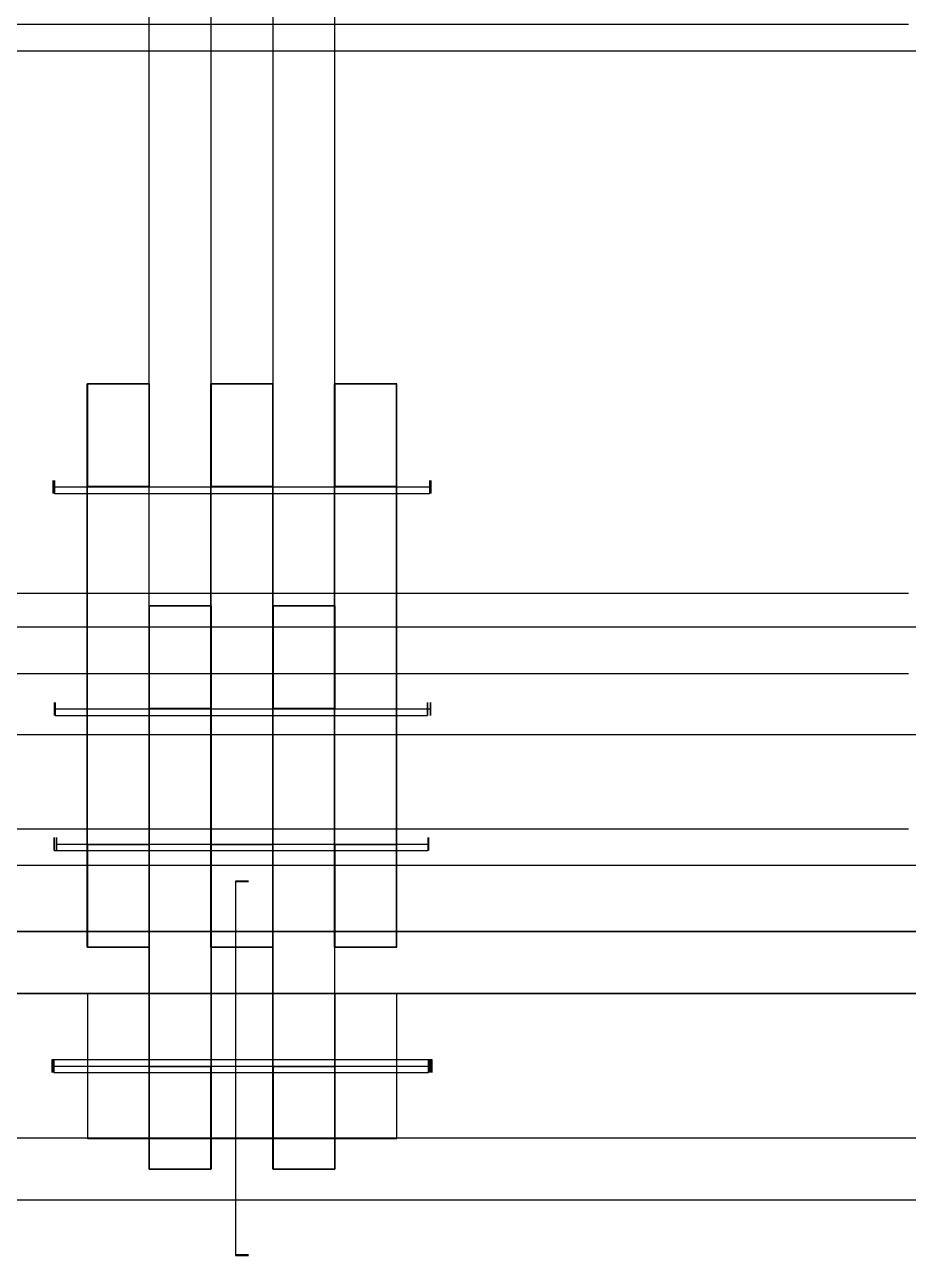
# Model space of a CAD drawing. Header units: millimetres. Extents: x -295 to 1561, y -7 to 1236.
# Drawn here: x -74.1 to -19.8, y -7.2 to 68.4 of the extents above; entities that cross this region are included whole.
import ezdxf

# ---------------------------------------------------------------- set-up
doc = ezdxf.new("R2010")
doc.units = ezdxf.units.MM
doc.header["$MEASUREMENT"] = 0
for name, color, linetype, true_color in [('00_主架構', 7, 'Continuous', 0x000000), ('00_主架構$01_小斜撐', 7, 'Continuous', 0x3f0000), ('00_主架構$02_大斜撐', 7, 'Continuous', 0x7f0000), ('00_主架構$03_橫撐', 7, 'Continuous', 0x3f0000), ('21_螺絲', 5, 'Continuous', 0x0000ff), ('竹編', 7, 'Continuous', 0x000000), ('草地', 7, 'Continuous', 0x000000)]:
    doc.layers.add(name, color=color, linetype=linetype, true_color=true_color)

msp = doc.modelspace()

# ---------------------------------------------------------------- linework, layer by layer
at = {"layer": '00_主架構'}
for points in [[(-66.45, 0, 300), (-66.45, 200, 300), (-66.45, 400, 300)], [(-66.45, 0, 291.1), (-66.45, 200, 291.1), (-66.45, 400, 291.1)], [(-66.45, 0, 8.9), (-66.45, 200, 8.9), (-66.45, 400, 8.9)], [(-66.45, 0), (-66.45, 200), (-66.45, 400)], [(-62.65, 0, 300), (-62.65, 200, 300), (-62.65, 400, 300)], [(-62.65, 0, 291.1), (-62.65, 200, 291.1), (-62.65, 400, 291.1)], [(-62.65, 0, 8.9), (-62.65, 200, 8.9), (-62.65, 400, 8.9)], [(-62.65, 0), (-62.65, 200), (-62.65, 400)], [(-58.85, 0, 300), (-58.85, 200, 300), (-58.85, 400, 300)], [(-58.85, 0, 291.1), (-58.85, 200, 291.1), (-58.85, 400, 291.1)], [(-58.85, 0, 8.9), (-58.85, 200, 8.9), (-58.85, 400, 8.9)], [(-58.85, 0), (-58.85, 200), (-58.85, 400)], [(-55.05, 0, 300), (-55.05, 200, 300), (-55.05, 400, 300)], [(-55.05, 0, 291.1), (-55.05, 200, 291.1), (-55.05, 400, 291.1)], [(-55.05, 0, 8.9), (-55.05, 200, 8.9), (-55.05, 400, 8.9)], [(-55.05, 0), (-55.05, 200), (-55.05, 400)], [(-66.45, 8.9), (-68.35, 8.9), (-70.25, 8.9)], [(-70.25, 8.9), (-70.25, 8.9, 150), (-70.25, 8.9, 300)], [(-66.45, 8.9, 300), (-68.35, 8.9, 300), (-70.25, 8.9, 300)], [(-70.25, 8.9), (-70.25, 4.45), (-70.25, 0)], [(-70.25, 8.9, 300), (-70.25, 4.45, 300), (-70.25, 0, 300)], [(-66.45, 0), (-66.45, 4.45), (-66.45, 8.9)], [(-66.45, 8.9), (-66.45, 8.9, 150), (-66.45, 8.9, 300)], [(-66.45, 0, 300), (-66.45, 4.45, 300), (-66.45, 8.9, 300)], [(-58.85, 8.9), (-60.75, 8.9), (-62.65, 8.9)], [(-62.65, 8.9), (-62.65, 8.9, 150), (-62.65, 8.9, 300)], [(-58.85, 8.9, 300), (-60.75, 8.9, 300), (-62.65, 8.9, 300)], [(-62.65, 8.9), (-62.65, 4.45), (-62.65, 0)], [(-62.65, 8.9, 300), (-62.65, 4.45, 300), (-62.65, 0, 300)], [(-58.85, 0), (-58.85, 4.45), (-58.85, 8.9)], [(-58.85, 8.9), (-58.85, 8.9, 150), (-58.85, 8.9, 300)], [(-58.85, 0, 300), (-58.85, 4.45, 300), (-58.85, 8.9, 300)], [(-51.25, 8.9), (-53.15, 8.9), (-55.05, 8.9)], [(-55.05, 8.9), (-55.05, 8.9, 150), (-55.05, 8.9, 300)], [(-51.25, 8.9, 300), (-53.15, 8.9, 300), (-55.05, 8.9, 300)], [(-55.05, 8.9), (-55.05, 4.45), (-55.05, 0)], [(-55.05, 8.9, 300), (-55.05, 4.45, 300), (-55.05, 0, 300)], [(-51.25, 0), (-51.25, 4.45), (-51.25, 8.9)], [(-51.25, 8.9), (-51.25, 8.9, 150), (-51.25, 8.9, 300)], [(-51.25, 0, 300), (-51.25, 4.45, 300), (-51.25, 8.9, 300)], [(-70.25, 0), (-68.35, 0), (-66.45, 0)], [(-70.25, 0, 300), (-68.35, 0, 300), (-66.45, 0, 300)], [(-70.25, 0), (-70.25, 0, 150), (-70.25, 0, 300)], [(-66.45, 0), (-66.45, 0, 150), (-66.45, 0, 300)], [(-66.45, 0, 300), (-64.55, 0, 300), (-62.65, 0, 300)], [(-62.65, 0, 291.1), (-64.55, 0, 291.1), (-66.45, 0, 291.1)], [(-66.45, 0, 291.1), (-66.45, 0, 295.55), (-66.45, 0, 300)], [(-62.65, 0), (-64.55, 0), (-66.45, 0)], [(-66.45, 0), (-66.45, 0, 4.45), (-66.45, 0, 8.9)], [(-62.65, 0, 300), (-62.65, 0, 295.55), (-62.65, 0, 291.1)], [(-62.65, 0), (-60.75, 0), (-58.85, 0)], [(-62.65, 0, 300), (-60.75, 0, 300), (-58.85, 0, 300)], [(-62.65, 0), (-62.65, 0, 150), (-62.65, 0, 300)], [(-62.65, 0, 8.9), (-62.65, 0, 4.45), (-62.65, 0)], [(-58.85, 0, 300), (-56.95, 0, 300), (-55.05, 0, 300)], [(-55.05, 0, 291.1), (-56.95, 0, 291.1), (-58.85, 0, 291.1)], [(-58.85, 0, 291.1), (-58.85, 0, 295.55), (-58.85, 0, 300)], [(-58.85, 0), (-58.85, 0, 150), (-58.85, 0, 300)], [(-55.05, 0), (-56.95, 0), (-58.85, 0)], [(-58.85, 0), (-58.85, 0, 4.45), (-58.85, 0, 8.9)], [(-55.05, 0, 300), (-55.05, 0, 295.55), (-55.05, 0, 291.1)], [(-55.05, 0), (-53.15, 0), (-51.25, 0)], [(-55.05, 0, 300), (-53.15, 0, 300), (-51.25, 0, 300)], [(-55.05, 0), (-55.05, 0, 150), (-55.05, 0, 300)], [(-55.05, 0, 8.9), (-55.05, 0, 4.45), (-55.05, 0)], [(-51.25, 0), (-51.25, 0, 150), (-51.25, 0, 300)], [(-66.45, 0, 8.9), (-64.55, 0, 8.9), (-62.65, 0, 8.9)], [(-58.85, 0, 8.9), (-56.95, 0, 8.9), (-55.05, 0, 8.9)]]:
    msp.add_open_spline(points, degree=2, dxfattribs=at)
at = {"layer": '00_主架構$01_小斜撐'}
for points in [[(-70.262, 46.329, 4.415), (-68.362, 46.329, 4.415), (-66.462, 46.329, 4.415)], [(-70.262, 18.044, 32.699), (-70.262, 32.186, 18.557), (-70.262, 46.329, 4.415)], [(-70.262, 40.035, -1.879), (-70.262, 43.182, 1.268), (-70.262, 46.329, 4.415)], [(-70.25, 18.044, 267.301), (-70.25, 32.186, 281.443), (-70.25, 46.329, 295.585)], [(-66.45, 46.329, 295.585), (-68.35, 46.329, 295.585), (-70.25, 46.329, 295.585)], [(-70.25, 46.329, 295.585), (-70.25, 43.182, 298.732), (-70.25, 40.035, 301.879)], [(-66.462, 18.044, 32.699), (-66.462, 32.186, 18.557), (-66.462, 46.329, 4.415)], [(-66.462, 46.329, 4.415), (-66.462, 43.182, 1.268), (-66.462, 40.035, -1.879)], [(-66.45, 18.044, 267.301), (-66.45, 32.186, 281.443), (-66.45, 46.329, 295.585)], [(-66.45, 40.035, 301.879), (-66.45, 43.182, 298.732), (-66.45, 46.329, 295.585)], [(-62.662, 46.329, 4.415), (-60.762, 46.329, 4.415), (-58.862, 46.329, 4.415)], [(-62.662, 18.044, 32.699), (-62.662, 32.186, 18.557), (-62.662, 46.329, 4.415)], [(-62.662, 40.035, -1.879), (-62.662, 43.182, 1.268), (-62.662, 46.329, 4.415)], [(-62.65, 18.044, 267.301), (-62.65, 32.186, 281.443), (-62.65, 46.329, 295.585)], [(-58.85, 46.329, 295.585), (-60.75, 46.329, 295.585), (-62.65, 46.329, 295.585)], [(-62.65, 46.329, 295.585), (-62.65, 43.182, 298.732), (-62.65, 40.035, 301.879)], [(-58.862, 18.044, 32.699), (-58.862, 32.186, 18.557), (-58.862, 46.329, 4.415)], [(-58.862, 46.329, 4.415), (-58.862, 43.182, 1.268), (-58.862, 40.035, -1.879)], [(-58.85, 18.044, 267.301), (-58.85, 32.186, 281.443), (-58.85, 46.329, 295.585)], [(-58.85, 40.035, 301.879), (-58.85, 43.182, 298.732), (-58.85, 46.329, 295.585)], [(-55.068, 46.329, 4.415), (-53.168, 46.329, 4.415), (-51.268, 46.329, 4.415)], [(-55.068, 18.044, 32.699), (-55.068, 32.186, 18.557), (-55.068, 46.329, 4.415)], [(-55.068, 40.035, -1.879), (-55.068, 43.182, 1.268), (-55.068, 46.329, 4.415)], [(-55.056, 18.044, 267.301), (-55.056, 32.186, 281.443), (-55.056, 46.329, 295.585)], [(-51.256, 46.329, 295.585), (-53.156, 46.329, 295.585), (-55.056, 46.329, 295.585)], [(-55.056, 46.329, 295.585), (-55.056, 43.182, 298.732), (-55.056, 40.035, 301.879)], [(-51.268, 18.044, 32.699), (-51.268, 32.186, 18.557), (-51.268, 46.329, 4.415)], [(-51.268, 46.329, 4.415), (-51.268, 43.182, 1.268), (-51.268, 40.035, -1.879)], [(-51.256, 18.044, 267.301), (-51.256, 32.186, 281.443), (-51.256, 46.329, 295.585)], [(-51.256, 40.035, 301.879), (-51.256, 43.182, 298.732), (-51.256, 46.329, 295.585)], [(-70.262, 11.751, 26.406), (-70.262, 25.893, 12.264), (-70.262, 40.035, -1.879)], [(-66.462, 40.035, -1.879), (-68.362, 40.035, -1.879), (-70.262, 40.035, -1.879)], [(-70.25, 40.035, 301.879), (-68.35, 40.035, 301.879), (-66.45, 40.035, 301.879)], [(-70.25, 11.751, 273.594), (-70.25, 25.893, 287.736), (-70.25, 40.035, 301.879)], [(-66.462, 11.751, 26.406), (-66.462, 25.893, 12.264), (-66.462, 40.035, -1.879)], [(-66.45, 11.751, 273.594), (-66.45, 25.893, 287.736), (-66.45, 40.035, 301.879)], [(-62.662, 11.751, 26.406), (-62.662, 25.893, 12.264), (-62.662, 40.035, -1.879)], [(-58.862, 40.035, -1.879), (-60.762, 40.035, -1.879), (-62.662, 40.035, -1.879)], [(-62.65, 40.035, 301.879), (-60.75, 40.035, 301.879), (-58.85, 40.035, 301.879)], [(-62.65, 11.751, 273.594), (-62.65, 25.893, 287.736), (-62.65, 40.035, 301.879)], [(-58.862, 11.751, 26.406), (-58.862, 25.893, 12.264), (-58.862, 40.035, -1.879)], [(-58.85, 11.751, 273.594), (-58.85, 25.893, 287.736), (-58.85, 40.035, 301.879)], [(-55.068, 11.751, 26.406), (-55.068, 25.893, 12.264), (-55.068, 40.035, -1.879)], [(-51.268, 40.035, -1.879), (-53.168, 40.035, -1.879), (-55.068, 40.035, -1.879)], [(-55.056, 40.035, 301.879), (-53.156, 40.035, 301.879), (-51.256, 40.035, 301.879)], [(-55.056, 11.751, 273.594), (-55.056, 25.893, 287.736), (-55.056, 40.035, 301.879)], [(-51.268, 11.751, 26.406), (-51.268, 25.893, 12.264), (-51.268, 40.035, -1.879)], [(-51.256, 11.751, 273.594), (-51.256, 25.893, 287.736), (-51.256, 40.035, 301.879)], [(-62.662, 32.699, 18.044), (-64.562, 32.699, 18.044), (-66.462, 32.699, 18.044)], [(-66.462, 32.699, 18.044), (-66.462, 18.557, 32.186), (-66.462, 4.415, 46.329)], [(-66.462, 32.699, 18.044), (-66.462, 29.552, 14.898), (-66.462, 26.406, 11.751)], [(-66.45, 32.699, 281.956), (-64.55, 32.699, 281.956), (-62.65, 32.699, 281.956)], [(-66.45, 32.699, 281.956), (-66.45, 18.557, 267.814), (-66.45, 4.415, 253.671)], [(-66.45, 26.406, 288.249), (-66.45, 29.552, 285.102), (-66.45, 32.699, 281.956)], [(-62.662, 26.406, 11.751), (-62.662, 29.552, 14.898), (-62.662, 32.699, 18.044)], [(-62.662, 32.699, 18.044), (-62.662, 18.557, 32.186), (-62.662, 4.415, 46.329)], [(-62.65, 32.699, 281.956), (-62.65, 18.557, 267.814), (-62.65, 4.415, 253.671)], [(-62.65, 32.699, 281.956), (-62.65, 29.552, 285.102), (-62.65, 26.406, 288.249)], [(-58.862, 32.699, 18.044), (-56.962, 32.699, 18.044), (-55.062, 32.699, 18.044)], [(-58.862, 4.415, 46.329), (-58.862, 18.557, 32.186), (-58.862, 32.699, 18.044)], [(-58.862, 26.406, 11.751), (-58.862, 29.552, 14.898), (-58.862, 32.699, 18.044)], [(-58.85, 4.415, 253.671), (-58.85, 18.557, 267.814), (-58.85, 32.699, 281.956)], [(-55.05, 32.699, 281.956), (-56.95, 32.699, 281.956), (-58.85, 32.699, 281.956)], [(-58.85, 32.699, 281.956), (-58.85, 29.552, 285.102), (-58.85, 26.406, 288.249)], [(-55.062, 4.415, 46.329), (-55.062, 18.557, 32.186), (-55.062, 32.699, 18.044)], [(-55.062, 32.699, 18.044), (-55.062, 29.552, 14.898), (-55.062, 26.406, 11.751)], [(-55.05, 4.415, 253.671), (-55.05, 18.557, 267.814), (-55.05, 32.699, 281.956)], [(-55.05, 26.406, 288.249), (-55.05, 29.552, 285.102), (-55.05, 32.699, 281.956)], [(-66.462, 26.406, 11.751), (-64.562, 26.406, 11.751), (-62.662, 26.406, 11.751)], [(-66.462, 26.406, 11.751), (-66.462, 12.264, 25.893), (-66.462, -1.879, 40.035)], [(-62.65, 26.406, 288.249), (-64.55, 26.406, 288.249), (-66.45, 26.406, 288.249)], [(-66.45, 26.406, 288.249), (-66.45, 12.264, 274.107), (-66.45, -1.879, 259.965)], [(-62.662, 26.406, 11.751), (-62.662, 12.264, 25.893), (-62.662, -1.879, 40.035)], [(-62.65, 26.406, 288.249), (-62.65, 12.264, 274.107), (-62.65, -1.879, 259.965)], [(-58.862, -1.879, 40.035), (-58.862, 12.264, 25.893), (-58.862, 26.406, 11.751)], [(-55.062, 26.406, 11.751), (-56.962, 26.406, 11.751), (-58.862, 26.406, 11.751)], [(-58.85, 26.406, 288.249), (-56.95, 26.406, 288.249), (-55.05, 26.406, 288.249)], [(-58.85, -1.879, 259.965), (-58.85, 12.264, 274.107), (-58.85, 26.406, 288.249)], [(-55.062, -1.879, 40.035), (-55.062, 12.264, 25.893), (-55.062, 26.406, 11.751)], [(-55.05, -1.879, 259.965), (-55.05, 12.264, 274.107), (-55.05, 26.406, 288.249)], [(-70.262, 18.044, 32.699), (-68.362, 18.044, 32.699), (-66.462, 18.044, 32.699)], [(-70.262, 11.751, 26.406), (-70.262, 14.898, 29.552), (-70.262, 18.044, 32.699)], [(-66.45, 18.044, 267.301), (-68.35, 18.044, 267.301), (-70.25, 18.044, 267.301)], [(-70.25, 18.044, 267.301), (-70.25, 14.898, 270.448), (-70.25, 11.751, 273.594)], [(-66.462, 18.044, 32.699), (-66.462, 14.898, 29.552), (-66.462, 11.751, 26.406)], [(-66.45, 11.751, 273.594), (-66.45, 14.898, 270.448), (-66.45, 18.044, 267.301)], [(-62.662, 18.044, 32.699), (-60.762, 18.044, 32.699), (-58.862, 18.044, 32.699)], [(-62.662, 11.751, 26.406), (-62.662, 14.898, 29.552), (-62.662, 18.044, 32.699)], [(-58.85, 18.044, 267.301), (-60.75, 18.044, 267.301), (-62.65, 18.044, 267.301)], [(-62.65, 18.044, 267.301), (-62.65, 14.898, 270.448), (-62.65, 11.751, 273.594)], [(-58.862, 18.044, 32.699), (-58.862, 14.898, 29.552), (-58.862, 11.751, 26.406)], [(-58.85, 11.751, 273.594), (-58.85, 14.898, 270.448), (-58.85, 18.044, 267.301)], [(-55.068, 18.044, 32.699), (-53.168, 18.044, 32.699), (-51.268, 18.044, 32.699)], [(-55.068, 11.751, 26.406), (-55.068, 14.898, 29.552), (-55.068, 18.044, 32.699)], [(-51.256, 18.044, 267.301), (-53.156, 18.044, 267.301), (-55.056, 18.044, 267.301)], [(-55.056, 18.044, 267.301), (-55.056, 14.898, 270.448), (-55.056, 11.751, 273.594)], [(-51.268, 18.044, 32.699), (-51.268, 14.898, 29.552), (-51.268, 11.751, 26.406)], [(-51.256, 11.751, 273.594), (-51.256, 14.898, 270.448), (-51.256, 18.044, 267.301)], [(-66.462, 11.751, 26.406), (-68.362, 11.751, 26.406), (-70.262, 11.751, 26.406)], [(-70.25, 11.751, 273.594), (-68.35, 11.751, 273.594), (-66.45, 11.751, 273.594)], [(-58.862, 11.751, 26.406), (-60.762, 11.751, 26.406), (-62.662, 11.751, 26.406)], [(-62.65, 11.751, 273.594), (-60.75, 11.751, 273.594), (-58.85, 11.751, 273.594)], [(-51.268, 11.751, 26.406), (-53.168, 11.751, 26.406), (-55.068, 11.751, 26.406)], [(-55.056, 11.751, 273.594), (-53.156, 11.751, 273.594), (-51.256, 11.751, 273.594)], [(-62.662, 4.415, 46.329), (-64.562, 4.415, 46.329), (-66.462, 4.415, 46.329)], [(-66.462, 4.415, 46.329), (-66.462, 1.268, 43.182), (-66.462, -1.879, 40.035)], [(-66.45, 4.415, 253.671), (-64.55, 4.415, 253.671), (-62.65, 4.415, 253.671)], [(-66.45, -1.879, 259.965), (-66.45, 1.268, 256.818), (-66.45, 4.415, 253.671)], [(-62.662, -1.879, 40.035), (-62.662, 1.268, 43.182), (-62.662, 4.415, 46.329)], [(-62.65, 4.415, 253.671), (-62.65, 1.268, 256.818), (-62.65, -1.879, 259.965)], [(-58.862, 4.415, 46.329), (-56.962, 4.415, 46.329), (-55.062, 4.415, 46.329)], [(-58.862, -1.879, 40.035), (-58.862, 1.268, 43.182), (-58.862, 4.415, 46.329)], [(-55.05, 4.415, 253.671), (-56.95, 4.415, 253.671), (-58.85, 4.415, 253.671)], [(-58.85, 4.415, 253.671), (-58.85, 1.268, 256.818), (-58.85, -1.879, 259.965)], [(-55.062, 4.415, 46.329), (-55.062, 1.268, 43.182), (-55.062, -1.879, 40.035)], [(-55.05, -1.879, 259.965), (-55.05, 1.268, 256.818), (-55.05, 4.415, 253.671)], [(-66.462, -1.879, 40.035), (-64.562, -1.879, 40.035), (-62.662, -1.879, 40.035)], [(-62.65, -1.879, 259.965), (-64.55, -1.879, 259.965), (-66.45, -1.879, 259.965)], [(-55.062, -1.879, 40.035), (-56.962, -1.879, 40.035), (-58.862, -1.879, 40.035)], [(-58.85, -1.879, 259.965), (-56.95, -1.879, 259.965), (-55.05, -1.879, 259.965)]]:
    msp.add_open_spline(points, degree=2, dxfattribs=at)
at = {"layer": '00_主架構$02_大斜撐'}
for points in [[(7.25, 0.019, 5.346), (-61.069, 0.019, 150.027), (-129.387, 0.019, 294.708)], [(15.298, 0.019, 9.146), (-53.021, 0.019, 153.827), (-121.339, 0.019, 298.508)], [(7.25, -3.781, 5.346), (-61.069, -3.781, 150.027), (-129.387, -3.781, 294.708)], [(15.298, -3.781, 9.146), (-53.021, -3.781, 153.827), (-121.339, -3.781, 298.508)]]:
    msp.add_open_spline(points, degree=2, dxfattribs=at)
at = {"layer": '00_主架構$03_橫撐'}
for points in [[(-281, 12.725, 145.55), (-131, 12.725, 145.55), (19, 12.725, 145.55)], [(-281, 12.725, 154.45), (-131, 12.725, 154.45), (19, 12.725, 154.45)], [(-281, 12.7, 8.9), (-131, 12.7, 8.9), (19, 12.7, 8.9)], [(-281, 12.7, 17.8), (-131, 12.7, 17.8), (19, 12.7, 17.8)], [(-281, 8.925, 145.55), (-131, 8.925, 145.55), (19, 8.925, 145.55)], [(-281, 8.925, 154.45), (-131, 8.925, 154.45), (19, 8.925, 154.45)], [(-281, 8.9, 8.9), (-131, 8.9, 8.9), (19, 8.9, 8.9)], [(-281, 8.9, 17.8), (-131, 8.9, 17.8), (19, 8.9, 17.8)]]:
    msp.add_open_spline(points, degree=2, dxfattribs=at)
at = {"layer": '21_螺絲'}
for points in [[(-72.347, 40, 295.15), (-72.347, 40.4, 295.15), (-72.347, 40.4, 295.55), (-72.347, 40.4, 295.95), (-72.347, 40, 295.95), (-72.347, 39.6, 295.95), (-72.347, 39.6, 295.55), (-72.347, 39.6, 295.15), (-72.347, 40, 295.15)], [(-72.261, 39.6, 4.45), (-72.261, 39.6, 4.05), (-72.261, 40, 4.05), (-72.261, 40.4, 4.05), (-72.261, 40.4, 4.45), (-72.261, 40.4, 4.85), (-72.261, 40, 4.85), (-72.261, 39.6, 4.85), (-72.261, 39.6, 4.45)], [(-49.215, 39.6, 4.45), (-49.215, 39.6, 4.05), (-49.215, 40, 4.05), (-49.215, 40.4, 4.05), (-49.215, 40.4, 4.45), (-49.215, 40.4, 4.85), (-49.215, 40, 4.85), (-49.215, 39.6, 4.85), (-49.215, 39.6, 4.45)], [(-49.166, 40, 295.15), (-49.166, 40.4, 295.15), (-49.166, 40.4, 295.55), (-49.166, 40.4, 295.95), (-49.166, 40, 295.95), (-49.166, 39.6, 295.95), (-49.166, 39.6, 295.55), (-49.166, 39.6, 295.15), (-49.166, 40, 295.15)], [(-72.269, 26.37, 281.52), (-72.269, 26.77, 281.52), (-72.269, 26.77, 281.92), (-72.269, 26.77, 282.32), (-72.269, 26.37, 282.32), (-72.269, 25.97, 282.32), (-72.269, 25.97, 281.92), (-72.269, 25.97, 281.52), (-72.269, 26.37, 281.52)], [(-72.232, 25.97, 18.08), (-72.232, 25.97, 17.68), (-72.232, 26.37, 17.68), (-72.232, 26.77, 17.68), (-72.232, 26.77, 18.08), (-72.232, 26.77, 18.48), (-72.232, 26.37, 18.48), (-72.232, 25.97, 18.48), (-72.232, 25.97, 18.08)], [(-49.369, 25.97, 18.08), (-49.369, 25.97, 17.68), (-49.369, 26.37, 17.68), (-49.369, 26.77, 17.68), (-49.369, 26.77, 18.08), (-49.369, 26.77, 18.48), (-49.369, 26.37, 18.48), (-49.369, 25.97, 18.48), (-49.369, 25.97, 18.08)], [(-49.192, 26.37, 281.52), (-49.192, 26.77, 281.52), (-49.192, 26.77, 281.92), (-49.192, 26.77, 282.32), (-49.192, 26.37, 282.32), (-49.192, 25.97, 282.32), (-49.192, 25.97, 281.92), (-49.192, 25.97, 281.52), (-49.192, 26.37, 281.52)], [(-72.278, 17.68, 26.37), (-72.278, 17.68, 25.97), (-72.278, 18.08, 25.97), (-72.278, 18.48, 25.97), (-72.278, 18.48, 26.37), (-72.278, 18.48, 26.77), (-72.278, 18.08, 26.77), (-72.278, 17.68, 26.77), (-72.278, 17.68, 26.37)], [(-72.136, 18.08, 273.23), (-72.136, 18.48, 273.23), (-72.136, 18.48, 273.63), (-72.136, 18.48, 274.03), (-72.136, 18.08, 274.03), (-72.136, 17.68, 274.03), (-72.136, 17.68, 273.63), (-72.136, 17.68, 273.23), (-72.136, 18.08, 273.23)], [(-49.333, 17.68, 26.37), (-49.333, 17.68, 25.97), (-49.333, 18.08, 25.97), (-49.333, 18.48, 25.97), (-49.333, 18.48, 26.37), (-49.333, 18.48, 26.77), (-49.333, 18.08, 26.77), (-49.333, 17.68, 26.77), (-49.333, 17.68, 26.37)], [(-49.3, 18.08, 273.23), (-49.3, 18.48, 273.23), (-49.3, 18.48, 273.63), (-49.3, 18.48, 274.03), (-49.3, 18.08, 274.03), (-49.3, 17.68, 274.03), (-49.3, 17.68, 273.63), (-49.3, 17.68, 273.23), (-49.3, 18.08, 273.23)], [(-61.15, 15.809, 150), (-61.15, 15.809, 149.6), (-60.75, 15.809, 149.6), (-60.35, 15.809, 149.6), (-60.35, 15.809, 150), (-60.35, 15.809, 150.4), (-60.75, 15.809, 150.4), (-61.15, 15.809, 150.4), (-61.15, 15.809, 150)], [(-61.15, 15.783, 13.35), (-61.15, 15.783, 12.95), (-60.75, 15.783, 12.95), (-60.35, 15.783, 12.95), (-60.35, 15.783, 13.35), (-60.35, 15.783, 13.75), (-60.75, 15.783, 13.75), (-61.15, 15.783, 13.75), (-61.15, 15.783, 13.35)], [(-72.405, 4.85, 4.45), (-72.405, 4.85, 4.85), (-72.405, 4.45, 4.85), (-72.405, 4.05, 4.85), (-72.405, 4.05, 4.45), (-72.405, 4.05, 4.05), (-72.405, 4.45, 4.05), (-72.405, 4.85, 4.05), (-72.405, 4.85, 4.45)], [(-72.396, 4.85, 295.55), (-72.396, 4.85, 295.95), (-72.396, 4.45, 295.95), (-72.396, 4.05, 295.95), (-72.396, 4.05, 295.55), (-72.396, 4.05, 295.15), (-72.396, 4.45, 295.15), (-72.396, 4.85, 295.15), (-72.396, 4.85, 295.55)], [(-72.338, 4.45, 259.6), (-72.338, 4.85, 259.6), (-72.338, 4.85, 260), (-72.338, 4.85, 260.4), (-72.338, 4.45, 260.4), (-72.338, 4.05, 260.4), (-72.338, 4.05, 260), (-72.338, 4.05, 259.6), (-72.338, 4.45, 259.6)], [(-72.299, 4.05, 40), (-72.299, 4.05, 39.6), (-72.299, 4.45, 39.6), (-72.299, 4.85, 39.6), (-72.299, 4.85, 40), (-72.299, 4.85, 40.4), (-72.299, 4.45, 40.4), (-72.299, 4.05, 40.4), (-72.299, 4.05, 40)], [(-49.31, 4.05, 40), (-49.31, 4.05, 39.6), (-49.31, 4.45, 39.6), (-49.31, 4.85, 39.6), (-49.31, 4.85, 40), (-49.31, 4.85, 40.4), (-49.31, 4.45, 40.4), (-49.31, 4.05, 40.4), (-49.31, 4.05, 40)], [(-49.235, 4.45, 259.6), (-49.235, 4.85, 259.6), (-49.235, 4.85, 260), (-49.235, 4.85, 260.4), (-49.235, 4.45, 260.4), (-49.235, 4.05, 260.4), (-49.235, 4.05, 260), (-49.235, 4.05, 259.6), (-49.235, 4.45, 259.6)], [(-49.172, 4.85, 4.45), (-49.172, 4.85, 4.85), (-49.172, 4.45, 4.85), (-49.172, 4.05, 4.85), (-49.172, 4.05, 4.45), (-49.172, 4.05, 4.05), (-49.172, 4.45, 4.05), (-49.172, 4.85, 4.05), (-49.172, 4.85, 4.45)], [(-49.099, 4.85, 295.55), (-49.099, 4.85, 295.95), (-49.099, 4.45, 295.95), (-49.099, 4.05, 295.95), (-49.099, 4.05, 295.55), (-49.099, 4.05, 295.15), (-49.099, 4.45, 295.15), (-49.099, 4.85, 295.15), (-49.099, 4.85, 295.55)], [(-61.15, -7.149, 150), (-61.15, -7.149, 149.6), (-60.75, -7.149, 149.6), (-60.35, -7.149, 149.6), (-60.35, -7.149, 150), (-60.35, -7.149, 150.4), (-60.75, -7.149, 150.4), (-61.15, -7.149, 150.4), (-61.15, -7.149, 150)], [(-61.15, -7.175, 13.35), (-61.15, -7.175, 12.95), (-60.75, -7.175, 12.95), (-60.35, -7.175, 12.95), (-60.35, -7.175, 13.35), (-60.35, -7.175, 13.75), (-60.75, -7.175, 13.75), (-61.15, -7.175, 13.75), (-61.15, -7.175, 13.35)]]:
    msp.add_rational_spline(points, [1, 0.707106781187, 1, 0.707106781187, 1, 0.707106781187, 1, 0.707106781187, 1], degree=2, knots=[0, 0, 0, 0.628319, 0.628319, 1.256637, 1.256637, 1.884956, 1.884956, 2.513274, 2.513274, 2.513274], dxfattribs=at)
for points in [[(-72.347, 40, 295.15), (-60.756, 40, 295.15), (-49.166, 40, 295.15)], [(-72.261, 39.6, 4.45), (-60.738, 39.6, 4.45), (-49.215, 39.6, 4.45)], [(-72.269, 26.37, 281.52), (-60.73, 26.37, 281.52), (-49.192, 26.37, 281.52)], [(-72.232, 25.97, 18.08), (-60.8, 25.97, 18.08), (-49.369, 25.97, 18.08)], [(-72.278, 17.68, 26.37), (-60.805, 17.68, 26.37), (-49.333, 17.68, 26.37)], [(-72.136, 18.08, 273.23), (-60.718, 18.08, 273.23), (-49.3, 18.08, 273.23)], [(-61.15, 15.809, 150), (-61.15, 4.33, 150), (-61.15, -7.149, 150)], [(-61.15, 15.783, 13.35), (-61.15, 4.304, 13.35), (-61.15, -7.175, 13.35)], [(-72.405, 4.85, 4.45), (-60.788, 4.85, 4.45), (-49.172, 4.85, 4.45)], [(-72.396, 4.85, 295.55), (-60.747, 4.85, 295.55), (-49.099, 4.85, 295.55)], [(-72.338, 4.45, 259.6), (-60.787, 4.45, 259.6), (-49.235, 4.45, 259.6)], [(-72.299, 4.05, 40), (-60.804, 4.05, 40), (-49.31, 4.05, 40)]]:
    msp.add_open_spline(points, degree=2, dxfattribs=at)
at = {"layer": '竹編'}
for p, q in [((-19.847, 68.383, 285.249), (-201.73, 68.383, 285.249)), ((-19.088, 66.754, 286.458), (-203.259, 66.754, 286.458))]:
    msp.add_line(p, q, dxfattribs=at)
for points in [[(-19.847, 33.463, 270.809), (-110.789, 33.463, 270.809), (-201.73, 33.463, 270.809)], [(-19.088, 31.399, 271.813), (-111.174, 31.399, 271.813), (-203.259, 31.399, 271.813)], [(-201.73, 28.552, 33.875), (-110.789, 28.552, 33.875), (-19.847, 28.552, 33.875)], [(-203.259, 24.804, 33.875), (-111.174, 24.804, 33.875), (-19.088, 24.804, 33.875)], [(-19.847, 18.999, 63.02), (-110.789, 18.999, 63.02), (-201.73, 18.999, 63.02)], [(-19.847, 18.999, 235.947), (-110.789, 18.999, 235.947), (-201.73, 18.999, 235.947)], [(-19.847, 18.999, 149.484), (-110.789, 18.999, 149.484), (-201.73, 18.999, 149.484)], [(-19.088, 16.754, 61.082), (-111.174, 16.754, 61.082), (-203.259, 16.754, 61.082)], [(-19.088, 16.754, 236.458), (-111.174, 16.754, 236.458), (-203.259, 16.754, 236.458)], [(-19.088, 16.754, 148.77), (-111.174, 16.754, 148.77), (-203.259, 16.754, 148.77)]]:
    msp.add_open_spline(points, degree=2, dxfattribs=at)
at = {"layer": '草地'}
for p, q in [((-19.847, 68.383, 13.718), (-201.73, 68.383, 13.718)), ((-19.088, 66.754, 11.082), (-203.259, 66.754, 11.082))]:
    msp.add_line(p, q, dxfattribs=at)
for points in [[(-19.847, 33.463, 28.158), (-110.789, 33.463, 28.158), (-201.73, 33.463, 28.158)], [(-19.088, 31.399, 25.726), (-111.174, 31.399, 25.726), (-203.259, 31.399, 25.726)], [(-201.73, 28.552, 33.875), (-110.789, 28.552, 33.875), (-19.847, 28.552, 33.875)], [(-203.259, 24.804, 33.875), (-111.174, 24.804, 33.875), (-19.088, 24.804, 33.875)]]:
    msp.add_open_spline(points, degree=2, dxfattribs=at)

doc.saveas('drawing.dxf')
